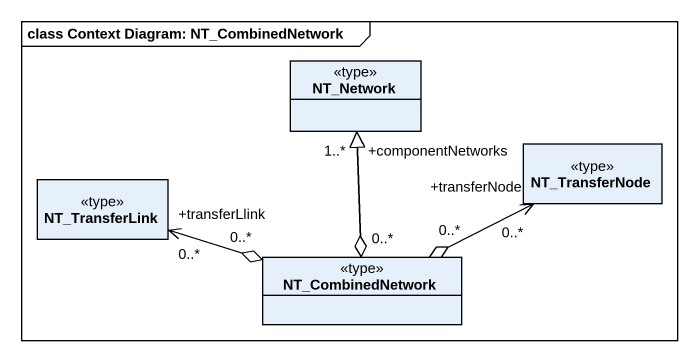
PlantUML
@startuml
mainframe class Context Diagram: NT_CombinedNetwork
hide circle
hide empty members
class NT_Network <<type>>
class NT_TransferNode <<type>>
class NT_TransferLink <<type>>
class NT_CombinedNetwork <<type>>
NT_Network "+componentNetworks\n1..*" <--o "0..*" NT_CombinedNetwork
NT_TransferNode "+transferNode\n0..*" <-left-o "0..*" NT_CombinedNetwork
NT_CombinedNetwork -up-|> NT_Network
NT_CombinedNetwork "0..*" o-left-> "+transferLlink\n0..*" NT_TransferLink
@enduml
